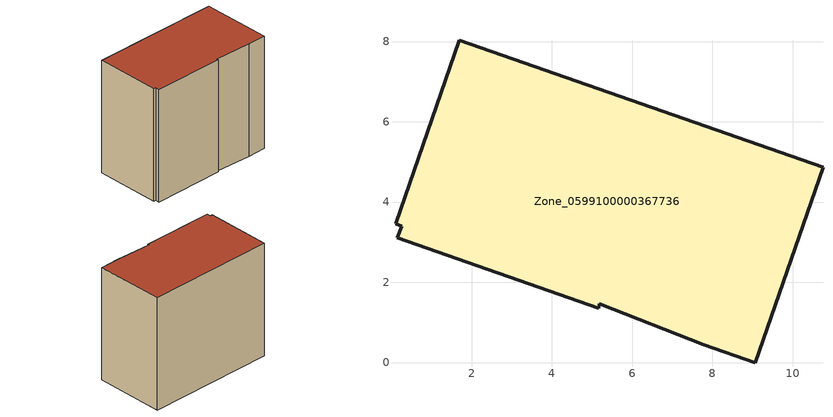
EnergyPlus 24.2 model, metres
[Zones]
Zone_0599100000367736
 floor ground (C_G): 7.78,0.45 5.18,1.47 5.17,1.36 0.15,3.11 0.26,3.4 0.1,3.46 1.7,8.03 10.76,4.87 9.06,0 z0
 wall outside (C_F): 9.06,0 10.76,4.87 1.7,8.03 0.1,3.46 0.26,3.4 0.15,3.11 5.17,1.36 5.18,1.47 7.78,0.45 9.06,0 z0:8.49
 roof outside (C_R): 5.18,1.47 7.78,0.45 9.06,0 10.76,4.87 1.7,8.03 0.1,3.46 0.26,3.4 0.15,3.11 5.17,1.36 z8.49
[BUILDING]
Pand.0599100000367736: North Axis=0; Terrain=City; Loads Convergence Tolerance Value=0.04; Temperature Convergence Tolerance Value=0.4; Solar Distribution=FullExterior; Maximum Number of Warmup Days=25; Minimum Number of Warmup Days=1
[Site:Location]
Rotterdam.The.Hague.AP_ZH_NLD Design_Conditions: Latitude=51.96; Longitude=4.45; Time Zone=1; Elevation=-4.5
[SITE:GROUNDTEMPERATURE:BUILDINGSURFACE]
18, 18, 18, 18, 18, 18, 18, 18, 18, 18, 18, 18
[MATERIAL] Thermal Absorptance=0.9; Solar Absorptance=0.7; Visible Absorptance=0.7
Name | Roughness | Thickness | Conductivity | Density | Specific Heat
G.TC.1992-2005 | MediumSmooth | 0.15 | 0.06 | 540 | 1210
F.TC.1992-2005 | Rough | 0.3 | 0.12 | 1920 | 840
R.TC.1992-2005 | MediumRough | 0.2 | 0.08 | 1500 | 1000
[CONSTRUCTION]
C_G: G.TC.1992-2005
C_F: F.TC.1992-2005
C_R: R.TC.1992-2005
[ZONE]
Zone_0599100000367736: Type=1; Multiplier=1; Ceiling Height=Autocalculate; Volume=Autocalculate; Floor Area=autocalculate; Part of Total Floor Area=Yes
[ZONEINFILTRATION:DESIGNFLOWRATE]
Infil_Zone_0599100000367736: Zone or ZoneList or Space or SpaceList=Zone_0599100000367736; Schedule=AlwaysOn; Design Flow Rate Calculation Method=Flow/Area; Flow Rate per Floor Area=0.0015; Constant Term Coefficient=1; Temperature Term Coefficient=0; Velocity Term Coefficient=0; Velocity Squared Term Coefficient=0
[HVACTEMPLATE:ZONE:IDEALLOADSAIRSYSTEM]
Zone_0599100000367736: Maximum Heating Supply Air Temperature=50; Minimum Cooling Supply Air Temperature=13; Maximum Heating Supply Air Humidity Ratio=0.0156; Minimum Cooling Supply Air Humidity Ratio=0.0077; Heating Limit=NoLimit; Cooling Limit=NoLimit; Dehumidification Control Type=ConstantSensibleHeatRatio; Cooling Sensible Heat Ratio=0.7; Dehumidification Setpoint=60; Humidification Control Type=None; Humidification Setpoint=30; Outdoor Air Method=None; Outdoor Air Flow Rate per Person=0.00944; Outdoor Air Flow Rate per Zone Floor Area=0; Outdoor Air Flow Rate per Zone=0; Demand Controlled Ventilation Type=None; Outdoor Air Economizer Type=NoEconomizer; Heat Recovery Type=None; Sensible Heat Recovery Effectiveness=0.7; Latent Heat Recovery Effectiveness=0.65
[ZONECONTROL:THERMOSTAT]
ThermostatControl_Zone_0599100000367736: Zone or ZoneList=Zone_0599100000367736; Control Type Schedule=DualSetpointControlType; Control 1=Thermostat_Zone_0599100000367736; Temperature Difference Between Cutout And Setpoint=0
[THERMOSTATSETPOINT:DUALSETPOINT]
Thermostat_Zone_0599100000367736: Heating Setpoint Temperature Schedule=HeatingSetpoint_Zone_0599100000367736; Cooling Setpoint Temperature Schedule=CoolingSetpoint_Zone_0599100000367736
[SCHEDULE:COMPACT]
HeatingSetpoint_Zone_0599100000367736: Through: 12/31, For: AllDays, Until: 24:00, 21
CoolingSetpoint_Zone_0599100000367736: Through: 12/31, For: AllDays, Until: 24:00, 24
DualSetpointControlType: Through: 12/31, For: AllDays, Until: 24:00, 4
AlwaysOn: Through: 12/31, For: AllDays, Until: 24:00, 1
